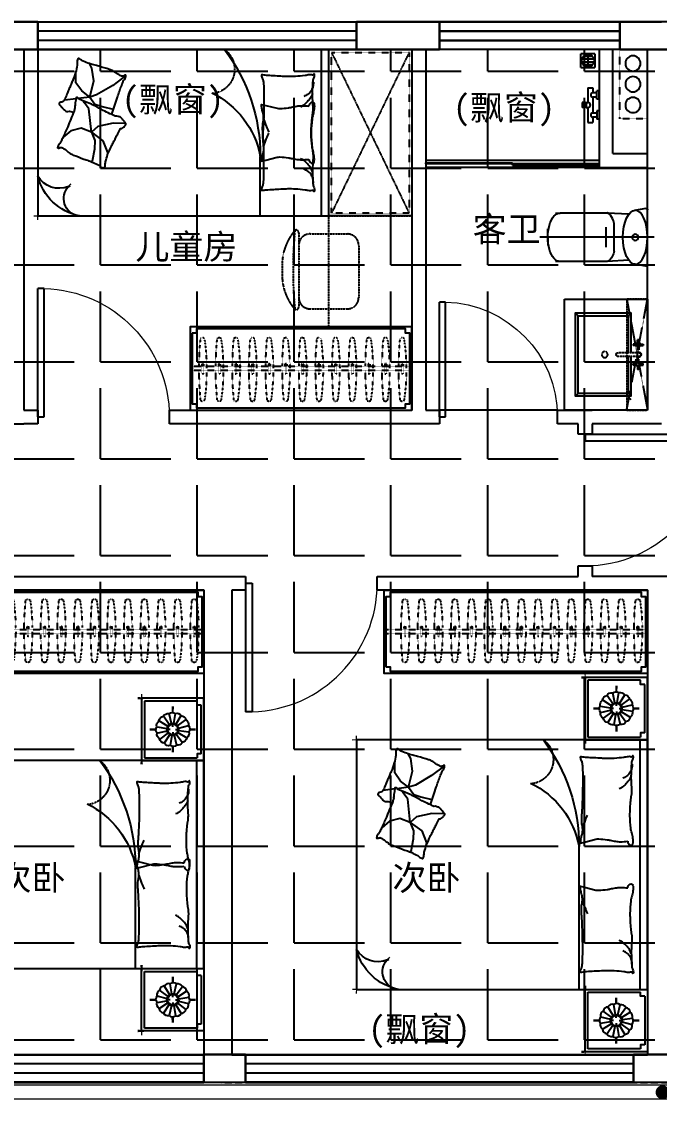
# Model space of a CAD drawing. Extents: x -284868 to 304789, y -137694 to 137894.
# Drawn here: x 17579 to 22179, y -31410 to -23573 of the extents above; entities that cross this region are included whole.
import ezdxf
from ezdxf.enums import TextEntityAlignment as Align

# ---------------------------------------------------------------- set-up
doc = ezdxf.new("R2010")
doc.units = 0
for name, pattern in [('AX-COMP-140B（200）$0$1#comfort_plan$0$DASH', [0.35, 0.25, -0.1]), ('AX-COMP-140B（200）$0$DASH', [0.35, 0.25, -0.1]), ('AX-COMP140B-Fur$0$AX-COMP140B-Fur$0$CONTINOUS', [0]), ('AX-COMP140B-Fur$0$AX-COMP140B-Fur$0$DASH', [0.35, 0.25, -0.1]), ('AX-COMP140B-Fur$0$AX-COMP140B-Fur$0$XU-140-SF-N1$0$DASH', [0.35, 0.25, -0.1]), ('AX-CORE140A-Fur$0$AX-CORE140A-Fur$0$D-140T-4P（2）家具$0$DASH', [0.35, 0.25, -0.1]), ('DASH', [0.35, 0.25, -0.1]), ('DASHDOT', [1, 0.5, -0.25, 0, -0.25]), ('DASHED', [0.75, 0.5, -0.25])]:
    doc.linetypes.add(name, pattern=pattern)
doc.layers.get('0').update_dxf_attribs({"linetype": 'CONTINUOUS'})
for name, color, linetype in [('0-墙', 4, 'CONTINUOUS'), ('0-底图', 251, 'CONTINUOUS'), ('0-窗', 11, 'CONTINUOUS'), ('0-非设计区域', 251, 'CONTINUOUS'), ('C-天花灯具', 3, 'CONTINUOUS'), ('WIRE-照明', 130, 'CONTINUOUS')]:
    doc.layers.add(name, color=color, linetype=linetype)
doc.styles.add('_TCH_DYN', font='')
doc.styles.get('_TCH_DYN').set_extended_font_data('SimSun')

# ---------------------------------------------------------------- blocks, each defined once
blk = doc.blocks.new('1330000110023AX-COMP140B-Fur$0$AX-COMP140B-Fur$0$111110111022110811071652A$C643C1FD2053066')
for points in [[(28, 342.7, -0.263368), (0.1, 361.5, -0.494818), (9.2, 380.2, -0.049225), (26.9, 382, -0.036831), (50.5, 380.2, -0.031893), (88.5, 372.1, 0.035782), (122.4, 365.1, 0.032941), (212.1, 359.2, 0.026564), (323.3, 365.1, 0.017905), (360.8, 370.4, -0.033397), (381, 372.7, -0.03204), (418.1, 372, 0.018442), (482.4, 368.9, 0.010837), (547.2, 369.7, 0.014624), (595.1, 372.7, 0.111249), (617.7, 380, -0.153708), (634.6, 384, -0.076444), (642, 382.2, -0.215512), (643.9, 380.2, -0.585858), (641.3, 377.2, 0.363489), (636.4, 374.6, 0.191716), (636.4, 363, -0.129675), (638.3, 346.4, -0.01735), (635.3, 329.6, 0.019326), (632.7, 314.5, 0.018818), (626.1, 246.1, 0.021828), (625.2, 186.9, 0.006204), (626.5, 153.1, 0.001963), (632.7, 46.2, 0.028341), (636.9, 10, -0.117014), (636.4, 1.1, -0.36606), (635, 0.2, -0.03973), (621.4, 3, -0.048309), (607.7, 8.5, 0.062981), (597, 12.4, 0.04058), (573.6, 15.8, 0.014345), (506.9, 18, 0.005484), (381.4, 17.3, 0.007153), (285.3, 14.3, 0.008762), (242.7, 11.6, -0.008153), (197, 8.6, -0.06251), (139.9, 13, 0.078669), (94.3, 15.1, 0.047825), (71.9, 10.4, -0.034494), (41.1, 3, -0.023571), (15.8, 0, -0.510228), (14.9, 1.1), (22.4, 31.2), (43, 113.7, 0.073041), (45, 133.3, 0.023305), (39.3, 194.4, 0.018299), (35.2, 217.3, -0.01097), (27.9, 255.3, -0.042281), (24.9, 289.6, -0.027201), (27.9, 343)], [(501.9, 368.9, 0.027842), (478.1, 358.3, 0.048685), (465.5, 350.2, 0.023666), (437.6, 325.8, 0.031223), (418.6, 305.1, 0.046801), (413.5, 297.5, 0.023191), (405.5, 280.7)], [(583.8, 374.6, 0.088153), (549.3, 371, 0.088153), (518.1, 355.8, 0.077547), (496.5, 334.2, 0.077547), (482.4, 307)], [(118.4, 15.8, 0.009729), (145.7, 24.8, 0.009729), (172.6, 34.9, 0.007971), (194.3, 44, 0.007971), (215.8, 53.7)]]:
    blk.add_lwpolyline(points, format="xyb")
blk = doc.blocks.new('1330000110023AX-COMP140B-Fur$0$AX-COMP140B-Fur$0$111110111022110811071652A$C5A527934052065')
for p, q in [((122.8, 492.3), (194, 398.8)), ((469.1, 493.2), (467.3, 399.6)), ((194, 398.8), (261.6, 281.4)), ((347, 320.5), (364.8, 400.5)), ((467.3, 399.6), (490.5, 289.8)), ((329.2, 269), (347, 320.5)), ((530.8, 243.4), (592.7, 326.9)), ((592.7, 326.9), (677.8, 361)), ((677.8, 361), (699.5, 357.9)), ((69.5, 247.7), (37.1, 229.6)), ((162, 260.1), (69.5, 247.7)), ((277.7, 231.7), (162, 260.1)), ((261.6, 281.4), (277.7, 231.7)), ((277.7, 231.7), (329.2, 269)), ((530.8, 243.4), (363.6, 226.4)), ((490.5, 289.8), (530.8, 243.4)), ((530.8, 243.4), (502.9, 169.1)), ((530.8, 243.4), (591.1, 268.1)), ((591.1, 268.1), (653.1, 265)), ((653.1, 265), (741.3, 249.6)), ((741.3, 249.6), (744.3, 243.8)), ((233.2, 174.8), (174.5, 132.1)), ((277.7, 231.7), (233.2, 174.8)), ((277.7, 231.7), (288.3, 147)), ((318.7, 193.9), (307.8, 186.1)), ((363.6, 226.4), (318.7, 193.9)), ((502.9, 169.1), (521.5, 94.8)), ((174.5, 132.1), (90.9, 132.1)), ((289.9, 133.7), (300.6, 48.6)), ((521.5, 94.8), (569.7, 38.5))]:
    blk.add_line(p, q)
blk.add_lwpolyline([(405, 391.5, -0.025626), (394.6, 394, -0.0108), (278.2, 431.5, -0.00456), (199.4, 459.6, -0.01125), (167.9, 471.9, -0.069394), (150.9, 482, 0.079756), (136, 490.4, 0.106399), (122.8, 492.3, 0.328642), (119.2, 489.3, 0.299547), (121.3, 483.4, -0.189917), (126.3, 475.5, -0.033518), (127.3, 466.2, -0.075627), (126.9, 462.1, -0.053489), (124.2, 455.1, -0.017838), (113.3, 435.3, -0.038394), (97.8, 413.4, 0.059529), (88.5, 398.9, 0.035943), (79, 375.3, 0.011245), (55.9, 297.6, 0.006203), (46.6, 262, -0.010783), (41.1, 241.6, -0.019485), (37.1, 229.6, -0.005062), (19.4, 184.4, -0.101392), (4.4, 161.7, 0.223768), (0, 149.6, 0.25558), (2.8, 145.5, 0.081563), (16.9, 140.9, 0.071805), (32.3, 140.8, -0.069985), (48.1, 140.7, -0.03546), (101.7, 129, -0.029432), (163.8, 106.8, -0.001554), (193.8, 93.8, 0.00152), (224.5, 80.6, 0.004735), (256.2, 67.5, -0.00382), (295.6, 51.2, -0.296001), (315.3, 22.1, 0.649774), (334.6, 14, 0.02319), (338.7, 18.2, -0.0288), (342, 21.5, -0.005727), (347.9, 26.7, 0.004358), (355.7, 33.5, 0.027528), (371, 48.7, 0.046214), (378.7, 59, 0.194121), (381.2, 74, -0.133719), (382.3, 95.6, -0.005779), (389, 115.4, -0.008882)], format="xyb")
blk.add_lwpolyline([(770.3, 299.1, 0.101392), (787, 320.6, -0.223768), (792.3, 332.3, -0.25558), (789.8, 336.7, -0.081563), (776.1, 342.3, -0.071805), (760.8, 343.6, 0.069985), (745, 344.9, 0.03546), (692.5, 360.6, 0.029432), (632.3, 387.6, 0.001554), (603.3, 402.8, -0.00152), (573.8, 418.3, -0.004735), (543.1, 433.8, 0.00382), (505.1, 453.1, 0.296001), (487.7, 483.6, 0.265444), (469.1, 493.2, -0.02319), (464.7, 489.3, 0.0288), (461.2, 486.3, 0.005727), (454.9, 481.5, -0.004358), (446.6, 475.3, -0.027528), (430.1, 461.4, -0.046214), (421.7, 451.7, -0.194121), (418, 436.9, 0.133719), (415.3, 415.4, 0.011505), (398.6, 377.3, 0.008882), (374.9, 328.9, 0.012426), (341.4, 267.4, -0.033612), (330, 244.1), (309.3, 193.4), (293.3, 154.3, 0.224341), (280.3, 142.3, -0.722772), (280.1, 134.4, -0.103513), (283.5, 133.9, 0.053465), (290, 133.7, 0.030109), (310.7, 129.5, -0.031436), (330.6, 125.5, -0.05324), (344.2, 125.2, 0.05518), (357.4, 124.8, 0.056271), (380.1, 118.8, 0.0108), (493.3, 72.6, 0.00456), (569.7, 38.5, 0.01125), (600.2, 23.8, 0.069394), (616.3, 12.5, -0.079756), (630.6, 2.9, -0.106399), (643.6, 0, -0.328642), (647.5, 2.8, -0.299547), (645.8, 8.8, 0.189917), (641.5, 17.1, 0.033518), (641.1, 26.4, 0.075627), (641.8, 30.4, 0.053489), (645, 37.3, 0.017838), (657.4, 56.2, 0.038394), (674.5, 76.8, -0.059529), (685, 90.5, -0.035943), (696.3, 113.3, -0.011245), (725.3, 189, -0.006203), (737.2, 223.8, 0.010783), (744.3, 243.8, 0.019485), (749.2, 255.4, 0.005062)], format="xyb", close=True)
blk = doc.blocks.new('1330000110023AX-COMP140B-Fur$0$AX-COMP140B-Fur$0$111110111022110811071652cdx床头灯2.0055068')
for p, q in [((0, 122), (0, 164.8)), ((-22.4, 36.6), (-61.2, 100)), ((-6.7, 42.3), (-18.3, 115.8)), ((10, 41.7), (27.5, 114)), ((25.2, 34.7), (69, 94.8)), ((-122, 0), (-164.8, 0)), ((-41.7, 10), (-114, 27.5)), ((-34.7, 25.2), (-94.8, 69)), ((-19.5, 0), (-38.2, 0)), ((0, 19.5), (0, 38.2)), ((19.5, 0), (38.2, 0)), ((36.6, 22.4), (100, 61.2)), ((42.3, 6.7), (115.8, 18.3)), ((122, 0), (164.8, 0)), ((-42.3, -6.7), (-115.8, -18.3)), ((-36.6, -22.4), (-100, -61.2)), ((-25.2, -34.7), (-69, -94.8)), ((-27.3, -114.1), (-10, -41.7)), ((0, -19.5), (0, -38.2)), ((18.7, -113.9), (7, -42.3)), ((62.6, -99.2), (22.9, -36.2)), ((34.7, -25.2), (96, -67.3)), ((41.7, -10), (114.4, -25.8)), ((0, -122), (0, -164.8))]:
    blk.add_line(p, q)
for points in [[(0, 164.8), (0, 122)], [(-164.8, 0), (-122, 0)], [(164.8, 0), (122.1, -1.7)], [(0, -164.8), (0, -122)]]:
    blk.add_lwpolyline(points)
for radius in [42.9, 38.2]:
    blk.add_circle((0, 0), radius)
for centre, start, end in [((-55.7, 60.3), 97.98094, 167.5445), ((-28.3, 77.1), 75.48094, 145.0445), ((3.3, 82), 52.98094, 122.5445), ((34.5, 74.5), 30.48094, 100.0445), ((60.3, 55.7), 7.98094, 77.5445), ((-82, 3.3), 142.98094, 212.5445), ((-74.5, 34.5), 120.48094, 190.0445), ((77.1, 28.3), 345.48094, 55.0445), ((82, -3.3), 322.98094, 32.5445), ((-77.1, -28.3), 165.48094, 235.0445), ((-60.3, -55.7), 187.98094, 257.5445), ((55.7, -60.3), 277.98094, 347.5445), ((74.5, -34.5), 300.48094, 10.0445), ((-34.5, -74.5), 210.48094, 280.0445), ((-3.3, -82), 232.98094, 302.5445), ((28.3, -77.1), 255.48094, 325.0445)]:
    blk.add_arc(centre, 40.1, start, end)
blk = doc.blocks.new('*U233')
for p, q in [((-900, 0), (-1350, 0)), ((-1350, 0), (-1350, -450)), ((1350, 0), (-1350, 0)), ((-900, 0), (900, 0)), ((-900, -2100), (-900, 0)), ((-900, -450), (-900, 0)), ((-1330, -50), (-1330, -430)), ((-920, -430), (-920, -50)), ((-900, -52.4), (900, -52.4)), ((900, 0), (900, -2100)), ((900, -450), (900, 0)), ((900, 0), (1350, 0)), ((920, -430), (920, -50)), ((1330, -50), (1330, -430)), ((1350, 0), (1350, -450)), ((-1350, -450), (-900, -450)), ((-1330, -430), (-920, -430)), ((1350, -450), (900, -450)), ((1330, -430), (920, -430)), ((900, -2100), (-900, -2100))]:
    blk.add_line(p, q)
at = {"linetype": 'AX-COMP140B-Fur$0$AX-COMP140B-Fur$0$CONTINOUS', "ltscale": 2.5}
blk.add_line((-900, -494.1), (129.6, -493.7), dxfattribs=at)
for points in [[(-1300, -20), (-1300, -50), (-1330, -50)], [(-950, -20), (-1300, -20)], [(-950, -20), (-950, -50), (-920, -50)], [(950, -20), (950, -50), (920, -50)], [(950, -20), (1300, -20)], [(1300, -20), (1300, -50), (1330, -50)]]:
    blk.add_lwpolyline(points)
for points in [[(-1350, -332.6, 0, 18, 0), (-1350, -478.5, 10, 10, 0)], [(-900, -349.7, 0, 10, 0), (-900, -477.7, 10, 10, 0)], [(900, -349.7, 0, 10, 0), (900, -477.7, 10, 10, 0)], [(1350, -332.6, 0, 18, 0), (1350, -478.5, 10, 10, 0)], [(-1380.6, -450, 10, 0, 0), (-1202.9, -450, 10, 10, 0)], [(-873.3, -450, 18, 0, 0), (-1032.5, -450, 10, 10, 0)], [(873.3, -450, 18, 0, 0), (1032.5, -450, 10, 10, 0)], [(1380.6, -450, 10, 0, 0), (1202.9, -450, 10, 10, 0)], [(-668.5, -1859, 10, 0, -0.374242), (-834.4, -1895.4, 10, 10, 2.21586)], [(-686.1, -1863.7, 10, 0, 0.177019), (-693.3, -1995.7, 10, 10, -2.21586)], [(-900, -1958.5, 0, 10, 0), (-900, -2130, 10, 10, 0)], [(900, -2005.4, 0, 10, 0), (900, -2130, 10, 10, 0)], [(-775.4, -2100, 0, 10, 0), (-930, -2100, 10, 10, 0)], [(658.3, -2100, 0, 10, 0), (930, -2100, 10, 10, 0)]]:
    blk.add_lwpolyline(points, format="xyseb")
for centre, radius, start, end in [((128.9, -1775.7), 1282, 53.02297, 89.96514), ((10.6, -1124.5), 642, 25.92108, 79.31539), ((-515.9, -1720.7), 391.6, 191.30173, 255.64344), ((-773.9, -1781.8), 129.7, 193.56133, 311.45499), ((-519.2, -1944.9), 181.3, 157.79381, 238.81667)]:
    blk.add_arc(centre, radius, start, end, dxfattribs=at)
at = {"linetype": 'AX-COMP140B-Fur$0$AX-COMP140B-Fur$0$XU-140-SF-N1$0$DASH', "ltscale": 2.5}
blk.add_arc((757.9, -855.2), 175.9, 36.12132, 174.81159, dxfattribs=at)
at = {"xscale": -1}
for name, p in [('1330000110023AX-COMP140B-Fur$0$AX-COMP140B-Fur$0$111110111022110811071652cdx床头灯2.0055068', (-1125, -225)), ('1330000110023AX-COMP140B-Fur$0$AX-COMP140B-Fur$0$111110111022110811071652A$C643C1FD2053066', (-140.3, -485.7)), ('1330000110023AX-COMP140B-Fur$0$AX-COMP140B-Fur$0$111110111022110811071652A$C5A527934052065', (835.6, -1956.2))]:
    blk.add_blockref(name, p, dxfattribs=at)
for name, p in [('1330000110023AX-COMP140B-Fur$0$AX-COMP140B-Fur$0$111110111022110811071652cdx床头灯2.0055068', (1125, -225)), ('1330000110023AX-COMP140B-Fur$0$AX-COMP140B-Fur$0$111110111022110811071652A$C643C1FD2053066', (140.3, -485.7))]:
    blk.add_blockref(name, p)
blk = doc.blocks.new('13300142T2140sdf43dfgergf1217ghh165451564560402NEW2ffdfdfdsfsfe2322fadfadf03093088212A$C35C56D37')
at = {"linetype": 'DASH', "ltscale": 0.2}
for p, q in [((180, 75.9), (243.3, 95.3)), ((183.6, 64.1), (246.9, 83.5))]:
    blk.add_line(p, q, dxfattribs=at)
for centre, radius, start, end in [((664.4, -1374.9), 1553.6, 98.82699, 106.17124), ((415.6, 140.3), 22.5, 331.52968, 62.51042), ((664.4, -1374.9), 1553.6, 107.32665, 115.21311), ((-460.3, 2299.3), 2347.3, 287.14687, 292.43233), ((243.5, 88.9), 6.43, 302.10709, 91.93302), ((22.4, 19.9), 22.5, 151.52968, 242.51042), ((-460.3, 2299.3), 2347.3, 281.60777, 286.38209), ((185.8, 71.2), 7.48, 140.99747, 253.04263)]:
    blk.add_arc(centre, radius, start, end, dxfattribs=at)
blk = doc.blocks.new('*U235')
at = {"linetype": 'DASH', "ltscale": 0.2}
for p, q in [((-15, 788.7), (-15, -1081.3)), ((15, 788.7), (15, -1081.3))]:
    blk.add_line(p, q, dxfattribs=at)
for points in [[(-300, 803.7), (-300, -1096.3), (300, -1096.3), (300, 803.7), (-300, 803.7)], [(-255, -1081.3), (255, -1081.3), (255, -1051.3), (285, -1051.3), (285, 758.7), (255, 758.7), (255, 788.7), (-255, 788.7), (-255, 758.7), (-285, 758.7), (-285, -1051.3), (-255, -1051.3), (-255, -1081.3)]]:
    blk.add_lwpolyline(points)
at = {"rotation": 343.0620202558109}
for p in [(-225.4, 720.3), (-225.4, 600.3), (-225.4, 480.3), (-225.4, 360.3), (-225.4, 240.3), (-225.4, 120.3), (-225.4, 0.3), (-225.4, -119.7), (-225.4, -239.7), (-225.4, -359.7), (-225.4, -479.7), (-225.4, -599.7), (-225.4, -719.7), (-225.4, -839.7), (-225.4, -959.7)]:
    blk.add_blockref('13300142T2140sdf43dfgergf1217ghh165451564560402NEW2ffdfdfdsfsfe2322fadfadf03093088212A$C35C56D37', p, dxfattribs=at)
blk = doc.blocks.new('*U321')
at = {"ltscale": 10}
for p, q in [((0, 327), (0, -496.5)), ((-208, 268.7), (-194.2, 185.4)), ((-197.6, 280), (197.6, 280)), ((208, 268.7), (194.2, 185.4)), ((-166, 144.9), (-175, -10.6)), ((166, 144.9), (175, -10.6)), ((-100.2, 39.7), (100.2, 39.7)), ((0, 25.9), (0, -63.5)), ((-175, -12), (-175, -351.2)), ((-71.7, -18.8), (71.7, -18.8)), ((-43.6, -18.8), (43.6, -18.8)), ((175, -12), (175, -351.2))]:
    blk.add_line(p, q, dxfattribs=at)
for p, q in [((-375, 280), (375, 280)), ((-175, -351.2), (-175, -384.6)), ((0, -440), (-59.9, -440)), ((0, -440), (59.9, -440))]:
    blk.add_line(p, q)
for points in [[(-175, -384.6, 10, 0, 0), (-175, -296.7, 10, 10, 0)], [(175, -384.6, 10, 0, 0), (175, -296.7, 10, 10, 0)]]:
    blk.add_lwpolyline(points, format="xyseb")
blk.add_circle((0, 191.2), 22.8, dxfattribs=at)
for centre, start, end in [((-197.6, 269.5), 90, 184.88863), ((197.6, 269.5), 355.11137, 90)]:
    blk.add_arc(centre, 10.4, start, end, dxfattribs=at)
at = {"ltscale": 10, "extrusion": (0, 0, -1)}
for centre, major_axis, ratio, start_param, end_param in [((0, 191.2), (194.6, 0), 0.456392, 3.141593, 6.283185), ((0.7, -11.9), (-174.9, 3.2), 0.369842, 2.169272, 3.218057)]:
    blk.add_ellipse(centre, major_axis=major_axis, ratio=ratio, start_param=start_param, end_param=end_param, dxfattribs=at)
at = {"ltscale": 10}
for centre, major_axis, ratio, start_param, end_param in [((0, 191.2), (194.6, 0), 0.456392, 3.141593, 6.283185), ((-0.7, -11.9), (174.9, 3.2), 0.369842, 2.169272, 3.218057), ((0, -351.2), (-175, 0), 0.507463, 0, 3.141593)]:
    blk.add_ellipse(centre, major_axis=major_axis, ratio=ratio, start_param=start_param, end_param=end_param, dxfattribs=at)
blk = doc.blocks.new('*U320')
at = {"linetype": 'AX-COMP-140B（200）$0$1#comfort_plan$0$DASH'}
for p, q in [((-199.9, 130), (-199.9, 280)), ((-199.9, 280), (600.1, 280)), ((600.1, 130), (-199.9, 280)), ((-199.9, 130), (600.1, 280)), ((600.1, 280), (600.1, 130)), ((600.1, 130), (-199.9, 130))]:
    blk.add_line(p, q, dxfattribs=at)
for p, q in [((-199.9, 280), (-199.9, -320)), ((600.1, 280), (-199.9, 280)), ((124.6, 218.2), (124.6, 249.5)), ((124.6, 249.5), (134.6, 249.5)), ((134.6, 218.2), (134.6, 249.5)), ((265.4, 218.2), (265.4, 249.5)), ((275.4, 249.5), (265.4, 249.5)), ((275.4, 218.2), (275.4, 249.5)), ((600.1, -320), (600.1, 280)), ((-104.9, 140), (-124.9, 160)), ((124.6, 218.2), (93.4, 218.2)), ((93.4, 218.2), (93.4, 208.2)), ((124.6, 208.2), (93.4, 208.2)), ((124.6, 208.2), (124.6, 177)), ((124.6, 177), (134.6, 177)), ((134.6, 218.2), (165.9, 218.2)), ((134.6, 208.2), (165.9, 208.2)), ((134.6, 208.2), (134.6, 177)), ((165.9, 218.2), (165.9, 208.2)), ((265.4, 218.2), (234.1, 218.2)), ((234.1, 218.2), (234.1, 208.2)), ((265.4, 208.2), (234.1, 208.2)), ((265.4, 208.2), (265.4, 177)), ((275.4, 177), (265.4, 177)), ((275.4, 218.2), (306.6, 218.2)), ((275.4, 208.2), (306.6, 208.2)), ((275.4, 208.2), (275.4, 177)), ((306.6, 218.2), (306.6, 208.2)), ((480.1, 140), (500.1, 160)), ((-79.9, -220), (-99.9, -240)), ((480.1, -220), (500.1, -240)), ((-199.9, -320), (600.1, -320))]:
    blk.add_line(p, q)
at = {"linetype": 'AX-COMP-140B（200）$0$DASH'}
for p, q in [((185.6, 217.6), (185.6, 70.8)), ((214.4, 70.8), (214.4, 217.6))]:
    blk.add_line(p, q, dxfattribs=at)
for points in [[(185.6, 160), (-99.9, 160), (-99.9, -240), (500.1, -240), (500.1, 160), (214.4, 160)], [(185.6, 140), (-79.9, 140), (-79.9, -220), (480.1, -220), (480.1, 140), (214.4, 140)]]:
    blk.add_lwpolyline(points)
blk.add_circle((200, -28.6), 21.4, dxfattribs=at)
for centre, start, end in [((129.6, 213.2), 107.00272, 162.99728), ((129.6, 213.2), 197.00272, 252.99728), ((129.6, 213.2), 17.00272, 72.99728), ((129.6, 213.2), 287.00272, 342.99728), ((270.4, 213.2), 107.00272, 162.99728), ((270.4, 213.2), 197.00272, 252.99728), ((270.4, 213.2), 17.00272, 72.99728), ((270.4, 213.2), 287.00272, 342.99728)]:
    blk.add_arc(centre, 17.1, start, end, dxfattribs=at)
for centre, radius, start, end in [((200, 213.2), 20, 315.95732, 224.04268), ((200, 217.6), 14.4, 0, 180), ((200, 69.2), 14.5, 173.57398, 6.42602)]:
    blk.add_arc(centre, radius, start, end)
blk = doc.blocks.new('*U241')
for p, q in [((-300, -920), (-300, 330)), ((-250, 330), (-300, 330)), ((-275, -295), (-275, 330)), ((-275, 330), (-267, 330)), ((-267, 330), (-267, -295)), ((-250, -920), (-250, 330)), ((550, 330), (-250, 330)), ((550, -920), (550, 330)), ((-283, -295), (-283, -920)), ((-283, -295), (-275, -295)), ((-275, -920), (-275, -295)), ((-267, -295), (-275, -295)), ((25, -840), (25, -875)), ((132.5, -840), (25, -840)), ((167.5, -797.5), (132.5, -797.5)), ((132.5, -822.5), (132.5, -797.5)), ((167.5, -822.5), (132.5, -822.5)), ((132.5, -827.5), (132.5, -840)), ((167.5, -827.5), (132.5, -827.5)), ((134.5, -827.5), (134.5, -822.5)), ((165.5, -827.5), (165.5, -822.5)), ((167.5, -822.5), (167.5, -797.5)), ((167.5, -827.5), (167.5, -840)), ((275, -840), (167.5, -840)), ((275, -840), (275, -875)), ((420, -790), (420, -890)), ((420, -790), (520, -790)), ((515, -840), (425, -840)), ((440, -873.5), (440, -806.5)), ((460, -883.9), (460, -796.1)), ((480, -883.9), (480, -796.1)), ((500, -873.5), (500, -806.5)), ((520, -890), (520, -790)), ((-250, -920), (-300, -920)), ((-283, -920), (-275, -920)), ((550, -920), (-250, -920)), ((62.5, -875), (25, -875)), ((47.5, -920), (47.5, -905)), ((107.5, -905), (47.5, -905)), ((107.5, -920), (47.5, -920)), ((62.5, -905), (62.5, -875)), ((92.5, -905), (92.5, -875)), ((207.5, -875), (92.5, -875)), ((107.5, -920), (107.5, -905)), ((192.5, -920), (107.5, -920)), ((192.5, -920), (192.5, -905)), ((192.5, -905), (252.5, -905)), ((192.5, -920), (252.5, -920)), ((207.5, -905), (207.5, -875)), ((275, -875), (237.5, -875)), ((237.5, -905), (237.5, -875)), ((252.5, -920), (252.5, -905)), ((520, -890), (420, -890))]:
    blk.add_line(p, q)
blk.add_circle((470, -840), 45)
for centre, radius, start, end in [((77.5, -875), 15, 0, 180), ((150, -840), 17.5, 180, 0), ((222.5, -875), 15, 0, 180)]:
    blk.add_arc(centre, radius, start, end)
blk = doc.blocks.new('1330000110023AX-COMP-140B（200）$0$111110111022110811071652CDX卫生间立管047060')
at = {"linetype": 'AX-COMP-140B（200）$0$1#comfort_plan$0$DASH', "ltscale": 0.2}
for p, q in [((-250, 105), (250, 105)), ((-250, 105), (-250, -95)), ((250, 105), (250, -95)), ((-250, -95), (250, -95))]:
    blk.add_line(p, q, dxfattribs=at)
for centre in [(-150, 0), (0, 0), (150, 0)]:
    blk.add_circle(centre, 55)
blk = doc.blocks.new('*U240')
for p, q in [((550, 80), (550, 330)), ((650, -20), (650, 330)), ((550, 80), (-200, 80)), ((-200, -20), (650, -20))]:
    blk.add_line(p, q)
at = {"extrusion": (0, 0, -1), "zscale": -1}
blk.add_blockref('1330000110023AX-COMP-140B（200）$0$111110111022110811071652CDX卫生间立管047060', (-50, 225), dxfattribs=at)
blk = doc.blocks.new('*U239')
at = {"linetype": 'DASH', "ltscale": 0.2}
for p, q in [((-15, 488.7), (-15, -963.6)), ((15, 488.7), (15, -963.6))]:
    blk.add_line(p, q, dxfattribs=at)
for points in [[(-300, 503.7), (-300, -978.6), (300, -978.6), (300, 503.7), (-300, 503.7)], [(-255, -963.6), (255, -963.6), (255, -933.6), (285, -933.6), (285, 458.7), (255, 458.7), (255, 488.7), (-255, 488.7), (-255, 458.7), (-285, 458.7), (-285, -933.6), (-255, -933.6), (-255, -963.6)]]:
    blk.add_lwpolyline(points)
at = {"rotation": 343.0620202558109}
for p in [(-225.4, 420.3), (-225.4, 300.3), (-225.4, 180.3), (-225.4, 60.3), (-225.4, -59.7), (-225.4, -179.7), (-225.4, -299.7), (-225.4, -419.7), (-225.4, -539.7), (-225.4, -659.7), (-225.4, -779.7), (-225.4, -899.7)]:
    blk.add_blockref('13300142T2140sdf43dfgergf1217ghh165451564560402NEW2ffdfdfdsfsfe2322fadfadf03093088212A$C35C56D37', p, dxfattribs=at)
blk = doc.blocks.new('*U230')
for p, q in [((-600, 0), (600, 0)), ((-600, -2100), (-600, 0)), ((-600, -52.4), (600, -52.4)), ((600, 0), (600, -2100)), ((600, -2100), (-600, -2100))]:
    blk.add_line(p, q)
at = {"linetype": 'AX-COMP140B-Fur$0$AX-COMP140B-Fur$0$CONTINOUS', "ltscale": 2.5}
blk.add_line((-600, -494.1), (-170.4, -493.7), dxfattribs=at)
for points in [[(-368.5, -1859, 10, 0, -0.374242), (-534.4, -1895.4, 10, 10, 2.21586)], [(-386.1, -1863.7, 10, 0, 0.177019), (-393.3, -1995.7, 10, 10, -2.21586)], [(-600, -1958.5, 0, 10, 0), (-600, -2130, 10, 10, 0)], [(600, -2005.4, 0, 10, 0), (600, -2130, 10, 10, 0)], [(-475.4, -2100, 0, 10, 0), (-630, -2100, 10, 10, 0)], [(358.3, -2100, 0, 10, 0), (630, -2100, 10, 10, 0)]]:
    blk.add_lwpolyline(points, format="xyseb")
for centre, radius, start, end in [((-171.1, -1775.7), 1282, 53.02297, 89.96514), ((-289.4, -1124.5), 642, 25.92108, 79.31539), ((-215.9, -1720.7), 391.6, 191.30173, 255.64344), ((-473.9, -1781.8), 129.7, 193.56133, 311.45499), ((-219.2, -1944.9), 181.3, 157.79381, 238.81667)]:
    blk.add_arc(centre, radius, start, end, dxfattribs=at)
at = {"linetype": 'AX-COMP140B-Fur$0$AX-COMP140B-Fur$0$XU-140-SF-N1$0$DASH', "ltscale": 2.5}
blk.add_arc((457.9, -855.2), 175.9, 36.12132, 174.81159, dxfattribs=at)
at = {"xscale": -1}
for name, p in [('1330000110023AX-COMP140B-Fur$0$AX-COMP140B-Fur$0$111110111022110811071652A$C643C1FD2053066', (219.7, -485.7)), ('1330000110023AX-COMP140B-Fur$0$AX-COMP140B-Fur$0$111110111022110811071652A$C5A527934052065', (535.6, -1956.2))]:
    blk.add_blockref(name, p, dxfattribs=at)
blk.add_blockref('1330000110023AX-COMP140B-Fur$0$AX-COMP140B-Fur$0$111110111022110811071652A$C643C1FD2053066', (-219.7, -485.7))
blk = doc.blocks.new('*U238')
at = {"linetype": 'DASH', "ltscale": 0.2}
for p, q in [((-15, 388.7), (-15, -1181.3)), ((15, 388.7), (15, -1181.3))]:
    blk.add_line(p, q, dxfattribs=at)
for points in [[(-300, 403.7), (-300, -1196.3), (300, -1196.3), (300, 403.7), (-300, 403.7)], [(-255, -1181.3), (255, -1181.3), (255, -1151.3), (285, -1151.3), (285, 358.7), (255, 358.7), (255, 388.7), (-255, 388.7), (-255, 358.7), (-285, 358.7), (-285, -1151.3), (-255, -1151.3), (-255, -1181.3)]]:
    blk.add_lwpolyline(points)
at = {"rotation": 343.0620202558109}
for p in [(-225.4, 320.3), (-225.4, 200.3), (-225.4, 80.3), (-225.4, -39.7), (-225.4, -159.7), (-225.4, -279.7), (-225.4, -399.7), (-225.4, -519.7), (-225.4, -639.7), (-225.4, -759.7), (-225.4, -879.7), (-225.4, -999.7), (-225.4, -1119.7)]:
    blk.add_blockref('13300142T2140sdf43dfgergf1217ghh165451564560402NEW2ffdfdfdsfsfe2322fadfadf03093088212A$C35C56D37', p, dxfattribs=at)
blk = doc.blocks.new('*U231')
at = {"linetype": 'AX-CORE140A-Fur$0$AX-CORE140A-Fur$0$D-140T-4P（2）家具$0$DASH'}
for p, q in [((135, 368.7), (-135, 368.8)), ((216, -177.3), (216, 353.4)), ((-216, -90.2), (-216, 287.8)), ((336, 39.3), (336, 158.2)), ((135, -171.3), (-135, -171.2))]:
    blk.add_line(p, q, dxfattribs=at)
blk.add_lwpolyline([(-599.9, -301.2), (-600, 498.8), (0, 498.8), (0, -301.2), (-600, -301.2)], dxfattribs=at)
for centre, radius, start, end in [((-135, 287.8), 81, 89.99819, 179.99819), ((135, 287.7), 81, 359.99819, 89.99819), ((240, 353.4), 24, 112.66818, 179.99819), ((235.3, 364.5), 12, 40.72474, 112.66818), ((-2762.8, 88.2), 3020.6, 354.5983, 5.39795), ((-42.6, 125.3), 378.7, 1.76333, 40.72474), ((-42.6, 50.9), 378.7, 319.27165, 358.23305), ((-135, -90.2), 81, 179.99819, 269.99819), ((135, -90.3), 81, 269.99819, 359.99819), ((240, -177.3), 24, 179.99819, 247.3282), ((235.3, -188.3), 12, 247.3282, 319.27165)]:
    blk.add_arc(centre, radius, start, end, dxfattribs=at)
blk = doc.blocks.new('*U229')
for p, q in [((-750, 0), (-1200, 0)), ((-1200, 0), (-1200, -450)), ((1200, 0), (-1200, 0)), ((-750, 0), (750, 0)), ((-750, -2100), (-750, 0)), ((-750, -450), (-750, 0)), ((-1180, -50), (-1180, -430)), ((-770, -430), (-770, -50)), ((-750, -52.4), (750, -52.4)), ((750, 0), (750, -2100)), ((750, -450), (750, 0)), ((750, 0), (1200, 0)), ((770, -430), (770, -50)), ((1180, -50), (1180, -430)), ((1200, 0), (1200, -450)), ((-1200, -450), (-750, -450)), ((-1180, -430), (-770, -430)), ((1200, -450), (750, -450)), ((1180, -430), (770, -430)), ((750, -2100), (-750, -2100))]:
    blk.add_line(p, q)
at = {"linetype": 'AX-COMP140B-Fur$0$AX-COMP140B-Fur$0$CONTINOUS', "ltscale": 2.5}
blk.add_line((-750, -494.1), (-20.4, -493.7), dxfattribs=at)
for points in [[(-1150, -20), (-1150, -50), (-1180, -50)], [(-800, -20), (-1150, -20)], [(-800, -20), (-800, -50), (-770, -50)], [(800, -20), (800, -50), (770, -50)], [(800, -20), (1150, -20)], [(1150, -20), (1150, -50), (1180, -50)]]:
    blk.add_lwpolyline(points)
for points in [[(-1200, -332.6, 0, 18, 0), (-1200, -478.5, 10, 10, 0)], [(-750, -349.7, 0, 10, 0), (-750, -477.7, 10, 10, 0)], [(750, -349.7, 0, 10, 0), (750, -477.7, 10, 10, 0)], [(1200, -332.6, 0, 18, 0), (1200, -478.5, 10, 10, 0)], [(-1230.6, -450, 10, 0, 0), (-1052.9, -450, 10, 10, 0)], [(-723.3, -450, 18, 0, 0), (-882.5, -450, 10, 10, 0)], [(723.3, -450, 18, 0, 0), (882.5, -450, 10, 10, 0)], [(1230.6, -450, 10, 0, 0), (1052.9, -450, 10, 10, 0)], [(-518.5, -1859, 10, 0, -0.374242), (-684.4, -1895.4, 10, 10, 2.21586)], [(-536.1, -1863.7, 10, 0, 0.177019), (-543.3, -1995.7, 10, 10, -2.21586)], [(-750, -1958.5, 0, 10, 0), (-750, -2130, 10, 10, 0)], [(750, -2005.4, 0, 10, 0), (750, -2130, 10, 10, 0)], [(-625.4, -2100, 0, 10, 0), (-780, -2100, 10, 10, 0)], [(508.3, -2100, 0, 10, 0), (780, -2100, 10, 10, 0)]]:
    blk.add_lwpolyline(points, format="xyseb")
for centre, radius, start, end in [((-21.1, -1775.7), 1282, 53.02297, 89.96514), ((-139.4, -1124.5), 642, 25.92108, 79.31539), ((-365.9, -1720.7), 391.6, 191.30173, 255.64344), ((-623.9, -1781.8), 129.7, 193.56133, 311.45499), ((-369.2, -1944.9), 181.3, 157.79381, 238.81667)]:
    blk.add_arc(centre, radius, start, end, dxfattribs=at)
at = {"linetype": 'AX-COMP140B-Fur$0$AX-COMP140B-Fur$0$XU-140-SF-N1$0$DASH', "ltscale": 2.5}
blk.add_arc((607.9, -855.2), 175.9, 36.12132, 174.81159, dxfattribs=at)
at = {"xscale": -1}
for name, p in [('1330000110023AX-COMP140B-Fur$0$AX-COMP140B-Fur$0$111110111022110811071652cdx床头灯2.0055068', (-975, -225)), ('1330000110023AX-COMP140B-Fur$0$AX-COMP140B-Fur$0$111110111022110811071652A$C643C1FD2053066', (39.7, -485.7)), ('1330000110023AX-COMP140B-Fur$0$AX-COMP140B-Fur$0$111110111022110811071652A$C5A527934052065', (685.6, -1956.2))]:
    blk.add_blockref(name, p, dxfattribs=at)
for name, p in [('1330000110023AX-COMP140B-Fur$0$AX-COMP140B-Fur$0$111110111022110811071652cdx床头灯2.0055068', (975, -225)), ('1330000110023AX-COMP140B-Fur$0$AX-COMP140B-Fur$0$111110111022110811071652A$C643C1FD2053066', (-39.7, -485.7))]:
    blk.add_blockref(name, p)
blk = doc.blocks.new('*U234')
at = {"linetype": 'AX-COMP140B-Fur$0$AX-COMP140B-Fur$0$DASH', "ltscale": 0.2}
for p, q in [((20, -580), (1180, -20)), ((20, -20), (1180, -580))]:
    blk.add_line(p, q, dxfattribs=at)
blk.add_lwpolyline([(0, 0), (1200, 0), (1200, -600), (0, -600)], close=True)
blk.add_lwpolyline([(20, -20), (1180, -20), (1180, -580), (20, -580)], close=True, dxfattribs=at)
blk = doc.blocks.new('133$WINLIB2D$00000001')
for points in [[(-0.5, 0.5), (-0.5, -0.5)], [(-0.5, 0.5), (0.5, 0.5)], [(0.5, -0.5), (0.5, 0.5)], [(0.5, 0.1667), (-0.5, 0.1667)], [(0.5, -0.1667), (-0.5, -0.1667)], [(-0.5, -0.5), (0.5, -0.5)]]:
    blk.add_lwpolyline(points)
blk = doc.blocks.new('133$DorLib2D$00000001')
for p, q in [((0.45, 0.975), (0.5, 0.975)), ((0.45, 0), (0.45, 0.975)), ((0.5, 0), (0.5, 0.975)), ((0.5, 0), (0.45, 0))]:
    blk.add_line(p, q)
at = {"lineweight": 13}
blk.add_arc((0.475, 0), 0.975, 91.46928, 180, dxfattribs=at)
blk = doc.blocks.new('A$C5ed5d99b')
for p, q in [((6450, 0), (6650, 0)), ((6650, 0), (6650, -200)), ((8950, -200), (8950, 0)), ((8950, 0), (9450, 0)), ((9450, 0), (9550, 0)), ((9550, 0), (9550, -200)), ((10850, -200), (10850, 0)), ((10850, 0), (11150, 0)), ((6550, -200), (6550, -2800)), ((6650, -200), (6550, -200)), ((9350, -200), (8950, -200)), ((9350, -200), (9350, -2800)), ((9450, -200), (9450, -2800)), ((9550, -200), (9450, -200)), ((11050, -200), (10850, -200)), ((11050, -2800), (11050, -200)), ((6550, -2800), (6650, -2800)), ((6650, -2800), (6650, -2900)), ((7600, -2900), (7600, -2800)), ((7600, -2800), (9350, -2800)), ((9450, -2800), (9550, -2800)), ((10400, -2800, 0), (9550, -2800, 0)), ((9550, -2800), (9550, -2900)), ((10400, -2900), (10400, -2800)), ((10400, -2800), (10650, -2800)), ((11050, -2800), (10650, -2800)), ((6350, -2900), (6550, -2900)), ((6550, -2900), (6550, -2900)), ((6650, -2900), (6550, -2900)), ((9450, -2900), (7600, -2900)), ((9550, -2900), (9450, -2900)), ((10550, -2900), (10400, -2900)), ((10550, -2975), (10550, -2900)), ((10650, -2975), (10550, -2975)), ((10650, -2900), (10650, -2975)), ((11150, -2900), (10650, -2900)), ((10550, -4000), (10550, -3925)), ((10550, -3925), (10650, -3925)), ((10650, -3925), (10650, -4000)), ((6200, -4000), (7950, -4000)), ((7950, -4000), (8150, -4000)), ((8150, -4000), (8150, -4100)), ((9100, -4100), (9100, -4000)), ((9100, -4000), (10550, -4000)), ((11250, -4000), (10650, -4000)), ((7850, -4100), (6200, -4100)), ((7850, -4100), (7850, -7450)), ((8050, -4100), (8050, -7450)), ((8150, -4100), (8050, -4100)), ((10650, -4100), (9100, -4100)), ((11050, -4100), (10650, -4100)), ((11050, -4100), (11050, -7450)), ((7850, -7450), (5150, -7450)), ((8050, -7450), (8150, -7450)), ((8150, -7450), (8150, -7650)), ((10950, -7650), (10950, -7450)), ((10950, -7450), (11050, -7450)), ((7950, -7650), (5050, -7650)), ((8150, -7650), (7950, -7650)), ((11250, -7650), (10950, -7650))]:
    blk.add_line(p, q)
for name, p, xscale, yscale, zscale in [('133$WINLIB2D$00000001', (7800, -100), 2299.999999999018, 200, 2299.999999999018), ('133$WINLIB2D$00000001', (10200, -100), -1299.999999999942, 200, -1299.999999999942), ('133$DorLib2D$00000001', (7125, -2850), -950, 950, -950), ('133$DorLib2D$00000001', (9975, -2850), -850, 850, 850), ('133$WINLIB2D$00000001', (6499.3, -7550), 2701.308176872437, 200, -2701.308176872437), ('133$WINLIB2D$00000001', (9550, -7550), 2799.999999998661, 200, -2799.999999998661)]:
    blk.add_blockref(name, p, dxfattribs=dict(xscale=xscale, yscale=yscale, zscale=zscale))
at = {"xscale": -1}
for name, p, rotation in [('*U230', (8750.1, -800, 0), 269.9986207715109), ('*U321', (10770.2, -1553.8, 0), 270.0013358375527), ('*U320', (10770, -2600.1, 0), 270.0013358375529), ('*U239', (7346.3, -4400, 0), 270), ('*U235', (10246.3, -4400, 0), 270), ('*U233', (11050, -6079, 0), 269.9986207715109), ('*U229', (7850, -6079, 0), 269.9986207715109)]:
    blk.add_blockref(name, p, dxfattribs=dict(at, rotation=rotation))
at = {"extrusion": (-2.93488e-11, -1.6918e-11, -1), "xscale": -1, "zscale": -1}
for name, p, rotation in [('*U234', (-9350.1, -200, 0), 89.99941067593174), ('*U241', (-9780, -750, 0), 270.0013356586533), ('*U240', (-10720, -400, 0), 90.00133565865329)]:
    blk.add_blockref(name, p, dxfattribs=dict(at, rotation=rotation))
at = {"extrusion": (2.93488e-11, -1.6918e-11, -1), "xscale": -1, "zscale": -1}
for name, p, rotation in [('*U231', (-8750, -1701.2, 0), 179.9999194069422), ('*U238', (-8946.3, -2500, 0), 90)]:
    blk.add_blockref(name, p, dxfattribs=dict(at, rotation=rotation))
for p, xscale, yscale, zscale, rotation in [((10600, -3450), -950.0000000000002, 950.0000000000002, -950.0000000000002, 270), ((8625, -4050), 950, 950, 950, 180)]:
    blk.add_blockref('133$DorLib2D$00000001', p, dxfattribs=dict(xscale=xscale, yscale=yscale, zscale=zscale, rotation=rotation))
at = {"style": '_TCH_DYN'}
for s, p in [('(飘窗)', (7993.7, -702.3)), ('(飘窗)', (10382.6, -761)), ('客卫', (10279.5, -1638.7)), ('儿童房', (8091.6, -1765.5)), ('次卧', (6851.1, -6317.6)), ('次卧', (9700.5, -6317.6)), ('(飘窗)', (9771.6, -7408.3))]:
    blk.add_text(s, height=180, dxfattribs=at).set_placement(p, align=Align.BOTTOM_RIGHT)

msp = doc.modelspace()

# ---------------------------------------------------------------- hatches: boundary and pattern name
at = {"layer": '0-非设计区域', "ltscale": 3}
h = msp.add_hatch(dxfattribs=at)
h.set_pattern_fill('ANGLE', color=256, scale=100)
h.set_pattern_definition([(0, (-422606.9, 452446.1), (0, 698.5), [508, -190.5]), (90, (-422606.9, 452446.1), (-698.5, 4e-14), [508, -190.5])])
h.paths.add_polyline_path([(11244, -23772.7), (11244, -32822.7), (15994, -32822.7), (15994, -31022.7), (25361.1, -31022.7), (25694, -30689.9), (25694, -24105.5), (25361.1, -23772.7)])

# ---------------------------------------------------------------- linework, layer by layer
at = {"layer": '0-墙', "ltscale": 3}
for points in [[(16794, -23572.7), (16794, -23772.7), (17694, -23772.7), (17694, -23572.7)], [(19994, -23572.7), (19994, -23772.7), (20594, -23772.7), (20594, -23572.7)], [(21894, -23572.7), (21894, -23772.7), (22294, -23772.7), (22294, -23572.7)], [(18894, -31022.7), (18894, -31222.7), (19194, -31222.7), (19194, -31022.7)], [(21994, -31022.7), (21994, -31222.7), (22294, -31222.7), (22294, -31022.7)]]:
    msp.add_lwpolyline(points, close=True, dxfattribs=at)
at = {"layer": '0-窗'}
for points in [[(19994, -23772.7), (17694, -23772.7), (17694, -23572.7), (19994, -23572.7)], [(21894, -23772.7), (20594, -23772.7), (20594, -23572.7), (21894, -23572.7)], [(19994, -23707.7), (17694, -23707.7), (17694, -23637.7), (19994, -23637.7)], [(21894, -23707.7), (20594, -23707.7), (20594, -23637.7), (21894, -23637.7)], [(18894, -31222.7), (16194, -31222.7), (16194, -31022.7), (18894, -31022.7)], [(21994, -31222.7), (19194, -31222.7), (19194, -31022.7), (21994, -31022.7)], [(18894, -31157.7), (16194, -31157.7), (16194, -31087.7), (18894, -31087.7)], [(21994, -31157.7), (19194, -31157.7), (19194, -31087.7), (21994, -31087.7)]]:
    msp.add_lwpolyline(points, close=True, dxfattribs=at)
at = {"layer": '0-非设计区域', "ltscale": 3}
msp.add_lwpolyline([(11244, -23772.7), (11244, -32822.7), (15994, -32822.7), (15994, -31022.7), (25361.1, -31022.7), (25694, -30689.9), (25694, -24105.5), (25361.1, -23772.7)], close=True, dxfattribs=at)
at = {"layer": 'C-天花灯具', "color": 6, "linetype": 'DASHDOT', "ltscale": 200, "const_width": 10}
for points in [[(28694.4, -31242.7), (16194, -31242.7)], [(28694.4, -31342.7), (16194, -31342.7)]]:
    msp.add_lwpolyline(points, dxfattribs=at)
at = {"layer": 'WIRE-照明', "linetype": 'DASHED', "ltscale": 100}
msp.add_lwpolyline([(16194, -33042.7), (16194, -31222.7), (22294, -31223.6), (22294, -34493.2), (17694, -34493.2), (17694, -33042.7), (16194, -33042.7)], dxfattribs=at)
at = {"layer": 'WIRE-照明', "const_width": 50}
msp.add_lwpolyline([(22177.6, -31295, 1), (22227.6, -31295, 1)], format="xyb", close=True, dxfattribs=at)

# ---------------------------------------------------------------- block references
at = {"layer": '0-底图'}
msp.add_blockref('A$C5ed5d99b', (11044, -23573.6), dxfattribs=at)

doc.saveas('drawing.dxf')
